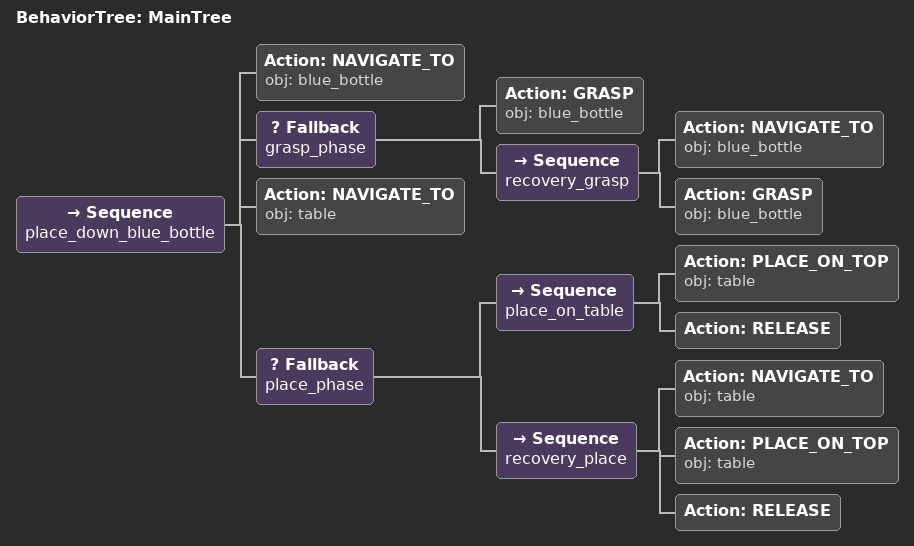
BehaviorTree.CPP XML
<root main_tree_to_execute="MainTree">
  <BehaviorTree ID="MainTree">
    <Sequence name="place_down_blue_bottle">
      <!-- Approach blue bottle -->
      <Action ID="NAVIGATE_TO" obj="blue_bottle"/>

      <!-- Grasp with fallback -->
      <Fallback name="grasp_phase">
        <Action ID="GRASP" obj="blue_bottle"/>
        <Sequence name="recovery_grasp">
          <Action ID="NAVIGATE_TO" obj="blue_bottle"/>
          <Action ID="GRASP" obj="blue_bottle"/>
        </Sequence>
      </Fallback>

      <!-- Move to placement location (table) -->
      <Action ID="NAVIGATE_TO" obj="table"/>

      <!-- Place on table and release -->
      <Fallback name="place_phase">
        <Sequence name="place_on_table">
          <Action ID="PLACE_ON_TOP" obj="table"/>
          <Action ID="RELEASE"/>
        </Sequence>
        <Sequence name="recovery_place">
          <Action ID="NAVIGATE_TO" obj="table"/>
          <Action ID="PLACE_ON_TOP" obj="table"/>
          <Action ID="RELEASE"/>
        </Sequence>
      </Fallback>
    </Sequence>
  </BehaviorTree>
</root>
